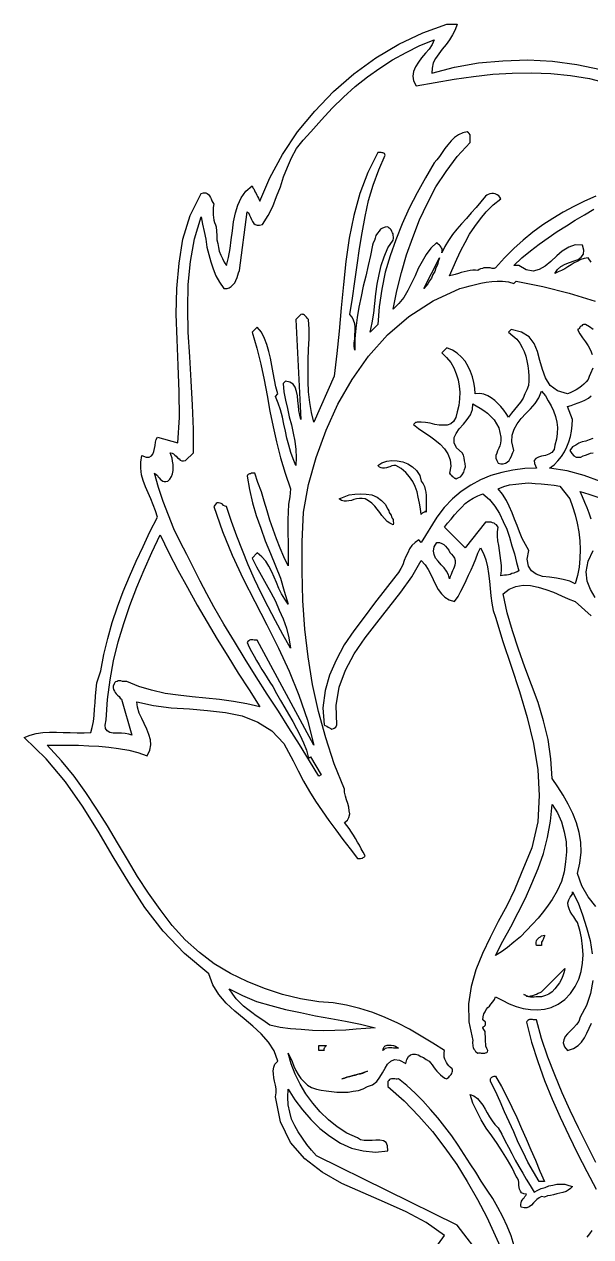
# Model space of a CAD drawing. Extents: x 0.04 to 7.38, y 0.04 to 9.36.
# Drawn here: x 0.768 to 2.232, y 6.235 to 9.364 of the extents above; entities that cross this region are included whole.
import ezdxf

# ---------------------------------------------------------------- set-up
doc = ezdxf.new("R2010")
doc.units = 0
doc.layers.add('1', color=7, linetype='Continuous')

msp = doc.modelspace()

# ---------------------------------------------------------------- linework, layer by layer
for points in [[(1.823, 6.195), (1.854, 6.238), (1.807, 6.271), (1.755, 6.299), (1.699, 6.324), (1.644, 6.348), (1.589, 6.372), (1.538, 6.401), (1.493, 6.436), (1.456, 6.478), (1.43, 6.531), (1.417, 6.596), (1.419, 6.606), (1.419, 6.616), (1.417, 6.626), (1.415, 6.636), (1.413, 6.645), (1.412, 6.655), (1.411, 6.663), (1.413, 6.672), (1.416, 6.68), (1.423, 6.688), (1.414, 6.714), (1.399, 6.737), (1.38, 6.758), (1.359, 6.778), (1.336, 6.797), (1.312, 6.817), (1.29, 6.837), (1.271, 6.86), (1.255, 6.885), (1.245, 6.913), (1.182, 6.966), (1.127, 7.023), (1.08, 7.084), (1.038, 7.149), (0.998, 7.215), (0.959, 7.281), (0.919, 7.346), (0.875, 7.409), (0.825, 7.468), (0.768, 7.523), (0.783, 7.529), (0.799, 7.533), (0.816, 7.536), (0.833, 7.537), (0.851, 7.537), (0.869, 7.536), (0.887, 7.536), (0.905, 7.535), (0.923, 7.535), (0.94, 7.536), (0.944, 7.549), (0.947, 7.564), (0.949, 7.58), (0.95, 7.596), (0.951, 7.613), (0.952, 7.63), (0.954, 7.648), (0.956, 7.664), (0.961, 7.68), (0.966, 7.695), (0.974, 7.737), (0.984, 7.779), (0.995, 7.82), (1.009, 7.86), (1.024, 7.9), (1.04, 7.939), (1.057, 7.978), (1.075, 8.016), (1.093, 8.054), (1.112, 8.092), (1.107, 8.108), (1.101, 8.124), (1.095, 8.139), (1.088, 8.155), (1.081, 8.17), (1.075, 8.186), (1.071, 8.201), (1.069, 8.218), (1.069, 8.234), (1.072, 8.251), (1.083, 8.247), (1.091, 8.247), (1.097, 8.25), (1.1, 8.254), (1.103, 8.261), (1.105, 8.269), (1.106, 8.277), (1.107, 8.285), (1.109, 8.292), (1.112, 8.298), (1.165, 8.284), (1.169, 8.349), (1.168, 8.415), (1.166, 8.483), (1.163, 8.55), (1.161, 8.616), (1.162, 8.682), (1.168, 8.747), (1.178, 8.809), (1.197, 8.87), (1.225, 8.927), (1.231, 8.929), (1.237, 8.929), (1.241, 8.927), (1.244, 8.925), (1.247, 8.921), (1.249, 8.917), (1.251, 8.913), (1.253, 8.908), (1.255, 8.904), (1.258, 8.9), (1.257, 8.896), (1.256, 8.89), (1.256, 8.884), (1.256, 8.878), (1.256, 8.872), (1.257, 8.865), (1.258, 8.858), (1.26, 8.852), (1.262, 8.846), (1.264, 8.841), (1.265, 8.83), (1.266, 8.819), (1.266, 8.808), (1.268, 8.798), (1.27, 8.788), (1.272, 8.778), (1.276, 8.768), (1.28, 8.759), (1.285, 8.75), (1.291, 8.741), (1.296, 8.762), (1.3, 8.785), (1.303, 8.808), (1.306, 8.831), (1.309, 8.854), (1.314, 8.877), (1.32, 8.897), (1.329, 8.916), (1.341, 8.933), (1.357, 8.947), (1.359, 8.942), (1.361, 8.939), (1.363, 8.935), (1.365, 8.931), (1.367, 8.927), (1.369, 8.923), (1.371, 8.919), (1.373, 8.915), (1.375, 8.911), (1.377, 8.907), (1.403, 8.968), (1.435, 9.028), (1.474, 9.086), (1.519, 9.14), (1.567, 9.19), (1.62, 9.236), (1.677, 9.277), (1.736, 9.313), (1.798, 9.342), (1.86, 9.364), (1.887, 9.364)], [(1.887, 9.364), (1.882, 9.35), (1.875, 9.337), (1.867, 9.324), (1.858, 9.312), (1.848, 9.3), (1.839, 9.288), (1.831, 9.276), (1.825, 9.264), (1.822, 9.251), (1.821, 9.238), (1.88, 9.253), (1.942, 9.264), (2.005, 9.27), (2.069, 9.272), (2.133, 9.269), (2.196, 9.26), (2.258, 9.247)], [(1.794, 8.185), (1.799, 8.178), (1.802, 8.171), (1.804, 8.163), (1.806, 8.156), (1.807, 8.148), (1.807, 8.139), (1.807, 8.131), (1.807, 8.122), (1.807, 8.114), (1.807, 8.105), (1.805, 8.106), (1.803, 8.106), (1.802, 8.105), (1.8, 8.104), (1.798, 8.103), (1.797, 8.102), (1.795, 8.1), (1.794, 8.099), (1.792, 8.113), (1.789, 8.128), (1.786, 8.143), (1.783, 8.157), (1.778, 8.171), (1.772, 8.184), (1.764, 8.196), (1.754, 8.207), (1.742, 8.217), (1.728, 8.225), (1.723, 8.225), (1.718, 8.224), (1.713, 8.222), (1.709, 8.221), (1.704, 8.219), (1.699, 8.218), (1.694, 8.218), (1.69, 8.219), (1.686, 8.221), (1.682, 8.225), (1.692, 8.232), (1.705, 8.236), (1.718, 8.238), (1.732, 8.237), (1.746, 8.235), (1.759, 8.229), (1.771, 8.222), (1.782, 8.212), (1.79, 8.199), (1.794, 8.185)], [(1.708, 8.112), (1.71, 8.108), (1.711, 8.104), (1.713, 8.101), (1.716, 8.097), (1.717, 8.093), (1.719, 8.089), (1.721, 8.086), (1.721, 8.081), (1.722, 8.077), (1.721, 8.072), (1.713, 8.076), (1.706, 8.081), (1.699, 8.088), (1.692, 8.096), (1.687, 8.104), (1.68, 8.112), (1.674, 8.12), (1.666, 8.128), (1.658, 8.134), (1.649, 8.139), (1.641, 8.14), (1.634, 8.14), (1.627, 8.139), (1.62, 8.137), (1.614, 8.135), (1.607, 8.134), (1.601, 8.133), (1.595, 8.133), (1.588, 8.135), (1.582, 8.139), (1.595, 8.144), (1.608, 8.149), (1.622, 8.151), (1.637, 8.152), (1.652, 8.151), (1.666, 8.149), (1.68, 8.143), (1.691, 8.135), (1.701, 8.125), (1.708, 8.112)], [(1.986, 6.649), (2.001, 6.622), (2.015, 6.596), (2.028, 6.569), (2.041, 6.542), (2.053, 6.514), (2.065, 6.487), (2.077, 6.459), (2.089, 6.432), (2.1, 6.404), (2.112, 6.377), (2.099, 6.377), (2.084, 6.402), (2.069, 6.427), (2.057, 6.453), (2.044, 6.478), (2.033, 6.505), (2.021, 6.531), (2.009, 6.557), (1.998, 6.584), (1.986, 6.61), (1.973, 6.635), (1.973, 6.637), (1.973, 6.64), (1.973, 6.642), (1.974, 6.644), (1.976, 6.646), (1.978, 6.647), (1.98, 6.648), (1.982, 6.649), (1.984, 6.649), (1.986, 6.649)], [(1.993, 6.516), (2.002, 6.499), (2.01, 6.483), (2.019, 6.466), (2.028, 6.449), (2.037, 6.432), (2.046, 6.416), (2.056, 6.399), (2.065, 6.383), (2.075, 6.367), (2.086, 6.35), (2.095, 6.355), (2.104, 6.359), (2.114, 6.362), (2.124, 6.366), (2.134, 6.368), (2.144, 6.37), (2.154, 6.37), (2.165, 6.37), (2.175, 6.367), (2.185, 6.364), (2.18, 6.359), (2.174, 6.355), (2.168, 6.351), (2.16, 6.349), (2.152, 6.347), (2.144, 6.345), (2.136, 6.343), (2.128, 6.341), (2.12, 6.34), (2.112, 6.337), (2.105, 6.338), (2.099, 6.335), (2.093, 6.331), (2.088, 6.326), (2.084, 6.322), (2.079, 6.316), (2.073, 6.312), (2.067, 6.309), (2.06, 6.309), (2.052, 6.311), (2.051, 6.315), (2.051, 6.319), (2.052, 6.322), (2.053, 6.326), (2.055, 6.329), (2.057, 6.332), (2.06, 6.335), (2.062, 6.338), (2.064, 6.341), (2.066, 6.344), (2.059, 6.345), (2.053, 6.348), (2.05, 6.352), (2.048, 6.357), (2.047, 6.362), (2.046, 6.368), (2.046, 6.375), (2.045, 6.38), (2.043, 6.386), (2.039, 6.39), (2.029, 6.412), (2.017, 6.433), (2.004, 6.454), (1.99, 6.475), (1.976, 6.495), (1.962, 6.515), (1.949, 6.536), (1.938, 6.557), (1.927, 6.579), (1.92, 6.602), (1.93, 6.598), (1.939, 6.591), (1.946, 6.583), (1.953, 6.574), (1.959, 6.564), (1.964, 6.554), (1.97, 6.544), (1.977, 6.534), (1.984, 6.524), (1.993, 6.516)]]:
    msp.add_lwpolyline(points)
at = {"layer": '1'}
for points in [[(2.245, 8.92), (2.216, 8.907), (2.188, 8.894), (2.161, 8.879), (2.134, 8.863), (2.108, 8.846), (2.082, 8.827), (2.057, 8.807), (2.033, 8.785), (2.009, 8.761), (1.986, 8.735), (1.982, 8.734), (1.977, 8.734), (1.972, 8.735), (1.966, 8.735), (1.961, 8.735), (1.956, 8.735), (1.952, 8.734), (1.947, 8.733), (1.944, 8.731), (1.94, 8.728), (1.934, 8.729), (1.927, 8.729), (1.92, 8.728), (1.913, 8.727), (1.905, 8.725), (1.897, 8.723), (1.89, 8.721), (1.882, 8.718), (1.875, 8.716), (1.867, 8.715), (1.876, 8.736), (1.886, 8.758), (1.896, 8.78), (1.907, 8.801), (1.919, 8.822), (1.932, 8.842), (1.947, 8.862), (1.962, 8.88), (1.98, 8.898), (2, 8.913), (1.997, 8.918), (1.994, 8.921), (1.99, 8.924), (1.985, 8.926), (1.981, 8.927), (1.976, 8.927), (1.971, 8.926), (1.967, 8.925), (1.963, 8.923), (1.96, 8.92), (1.948, 8.906), (1.936, 8.891), (1.923, 8.877), (1.911, 8.863), (1.898, 8.849), (1.886, 8.835), (1.875, 8.821), (1.864, 8.806), (1.855, 8.79), (1.847, 8.774), (1.848, 8.778), (1.848, 8.781), (1.848, 8.784), (1.846, 8.787), (1.845, 8.789), (1.843, 8.792), (1.841, 8.794), (1.838, 8.796), (1.836, 8.798), (1.834, 8.801), (1.819, 8.786), (1.807, 8.77), (1.796, 8.752), (1.786, 8.734), (1.778, 8.715), (1.769, 8.696), (1.759, 8.677), (1.749, 8.659), (1.736, 8.643), (1.721, 8.629), (1.731, 8.676), (1.743, 8.723), (1.756, 8.769), (1.772, 8.814), (1.789, 8.859), (1.81, 8.902), (1.832, 8.944), (1.858, 8.984), (1.887, 9.023), (1.92, 9.059), (1.92, 9.062), (1.92, 9.065), (1.92, 9.068), (1.92, 9.071), (1.92, 9.074), (1.92, 9.077), (1.92, 9.079), (1.918, 9.082), (1.916, 9.084), (1.913, 9.086), (1.901, 9.084), (1.89, 9.079), (1.88, 9.072), (1.871, 9.063), (1.863, 9.053), (1.855, 9.043), (1.848, 9.033), (1.841, 9.023), (1.834, 9.014), (1.827, 9.006), (1.805, 8.968), (1.783, 8.929), (1.763, 8.889), (1.745, 8.849), (1.728, 8.808), (1.714, 8.766), (1.701, 8.724), (1.692, 8.68), (1.685, 8.635), (1.682, 8.589), (1.662, 8.569), (1.667, 8.593), (1.671, 8.618), (1.674, 8.643), (1.677, 8.668), (1.68, 8.693), (1.685, 8.718), (1.69, 8.741), (1.698, 8.764), (1.708, 8.787), (1.721, 8.807), (1.722, 8.812), (1.722, 8.815), (1.721, 8.819), (1.721, 8.823), (1.72, 8.826), (1.718, 8.829), (1.716, 8.833), (1.714, 8.836), (1.711, 8.838), (1.708, 8.841), (1.701, 8.84), (1.694, 8.838), (1.689, 8.835), (1.685, 8.83), (1.681, 8.825), (1.677, 8.819), (1.675, 8.812), (1.673, 8.806), (1.67, 8.8), (1.668, 8.794), (1.663, 8.767), (1.657, 8.741), (1.651, 8.714), (1.644, 8.688), (1.639, 8.661), (1.633, 8.634), (1.628, 8.607), (1.625, 8.58), (1.622, 8.552), (1.622, 8.523), (1.621, 8.532), (1.621, 8.542), (1.622, 8.552), (1.622, 8.562), (1.623, 8.572), (1.623, 8.582), (1.622, 8.591), (1.619, 8.6), (1.615, 8.608), (1.609, 8.615), (1.616, 8.657), (1.622, 8.7), (1.628, 8.742), (1.634, 8.785), (1.641, 8.826), (1.649, 8.868), (1.658, 8.909), (1.67, 8.949), (1.684, 8.988), (1.701, 9.026), (1.7, 9.028), (1.699, 9.03), (1.697, 9.031), (1.695, 9.032), (1.693, 9.032), (1.69, 9.033), (1.687, 9.033), (1.685, 9.033), (1.682, 9.033), (1.656, 8.981), (1.635, 8.927), (1.62, 8.87), (1.608, 8.812), (1.599, 8.752), (1.593, 8.692), (1.587, 8.632), (1.582, 8.572), (1.576, 8.514), (1.569, 8.456), (1.516, 8.337), (1.51, 8.362), (1.506, 8.388), (1.503, 8.415), (1.502, 8.442), (1.502, 8.47), (1.502, 8.497), (1.503, 8.525), (1.504, 8.552), (1.504, 8.577), (1.503, 8.602), (1.501, 8.604), (1.499, 8.605), (1.497, 8.608), (1.496, 8.61), (1.494, 8.611), (1.492, 8.613), (1.49, 8.615), (1.488, 8.615), (1.486, 8.616), (1.483, 8.615), (1.47, 8.602), (1.483, 8.344), (1.48, 8.355), (1.478, 8.367), (1.477, 8.379), (1.475, 8.392), (1.474, 8.405), (1.472, 8.416), (1.468, 8.427), (1.463, 8.435), (1.454, 8.44), (1.443, 8.443), (1.437, 8.437), (1.439, 8.415), (1.443, 8.394), (1.448, 8.372), (1.453, 8.351), (1.459, 8.33), (1.463, 8.309), (1.467, 8.288), (1.47, 8.266), (1.471, 8.246), (1.47, 8.225), (1.463, 8.242), (1.457, 8.259), (1.452, 8.278), (1.447, 8.296), (1.443, 8.314), (1.439, 8.332), (1.435, 8.35), (1.43, 8.369), (1.424, 8.386), (1.417, 8.403), (1.423, 8.41), (1.418, 8.428), (1.415, 8.446), (1.411, 8.464), (1.408, 8.483), (1.404, 8.502), (1.4, 8.519), (1.395, 8.537), (1.389, 8.553), (1.381, 8.569), (1.37, 8.582), (1.357, 8.569), (1.369, 8.528), (1.379, 8.487), (1.388, 8.446), (1.396, 8.406), (1.403, 8.365), (1.411, 8.325), (1.42, 8.286), (1.43, 8.245), (1.442, 8.205), (1.456, 8.165), (1.454, 8.144), (1.451, 8.125), (1.45, 8.105), (1.449, 8.086), (1.449, 8.067), (1.449, 8.048), (1.45, 8.029), (1.45, 8.009), (1.45, 7.988), (1.45, 7.966), (1.439, 7.989), (1.429, 8.012), (1.42, 8.036), (1.411, 8.06), (1.403, 8.084), (1.396, 8.108), (1.388, 8.133), (1.381, 8.157), (1.372, 8.181), (1.364, 8.205), (1.361, 8.205), (1.358, 8.205), (1.355, 8.205), (1.353, 8.204), (1.35, 8.204), (1.348, 8.203), (1.347, 8.202), (1.345, 8.2), (1.344, 8.198), (1.35, 8.163), (1.358, 8.129), (1.367, 8.096), (1.379, 8.063), (1.391, 8.031), (1.404, 7.998), (1.417, 7.966), (1.43, 7.934), (1.44, 7.901), (1.45, 7.867), (1.441, 7.88), (1.433, 7.894), (1.426, 7.908), (1.42, 7.923), (1.414, 7.937), (1.408, 7.951), (1.4, 7.965), (1.392, 7.978), (1.382, 7.989), (1.37, 8), (1.357, 7.986), (1.368, 7.964), (1.38, 7.942), (1.393, 7.919), (1.405, 7.897), (1.417, 7.875), (1.427, 7.852), (1.437, 7.829), (1.446, 7.805), (1.452, 7.78), (1.456, 7.754), (1.436, 7.789), (1.417, 7.824), (1.398, 7.86), (1.38, 7.896), (1.363, 7.932), (1.347, 7.969), (1.332, 8.006), (1.317, 8.043), (1.304, 8.081), (1.291, 8.119), (1.287, 8.12), (1.283, 8.122), (1.28, 8.125), (1.277, 8.127), (1.274, 8.128), (1.27, 8.129), (1.267, 8.129), (1.264, 8.127), (1.261, 8.124), (1.258, 8.119), (1.28, 8.055), (1.305, 7.994), (1.334, 7.933), (1.364, 7.874), (1.395, 7.814), (1.425, 7.754), (1.453, 7.694), (1.478, 7.632), (1.5, 7.568), (1.516, 7.503), (1.37, 7.774), (1.367, 7.774), (1.365, 7.774), (1.362, 7.774), (1.359, 7.775), (1.355, 7.775), (1.353, 7.775), (1.35, 7.774), (1.348, 7.773), (1.346, 7.771), (1.344, 7.768), (1.349, 7.756), (1.355, 7.745), (1.362, 7.733), (1.368, 7.722), (1.375, 7.711), (1.382, 7.699), (1.389, 7.688), (1.396, 7.677), (1.403, 7.666), (1.41, 7.655), (1.42, 7.637), (1.43, 7.619), (1.441, 7.6), (1.451, 7.583), (1.462, 7.564), (1.472, 7.546), (1.481, 7.528), (1.49, 7.509), (1.497, 7.49), (1.503, 7.47), (1.508, 7.473), (1.535, 7.427), (1.529, 7.423), (1.505, 7.463), (1.479, 7.505), (1.452, 7.548), (1.425, 7.591), (1.396, 7.635), (1.367, 7.68), (1.339, 7.725), (1.311, 7.771), (1.284, 7.816), (1.258, 7.86), (1.24, 7.894), (1.223, 7.927), (1.205, 7.961), (1.188, 7.995), (1.171, 8.028), (1.155, 8.062), (1.141, 8.097), (1.127, 8.132), (1.115, 8.168), (1.105, 8.205), (1.109, 8.202), (1.112, 8.199), (1.114, 8.196), (1.117, 8.193), (1.12, 8.189), (1.123, 8.187), (1.126, 8.185), (1.13, 8.184), (1.134, 8.184), (1.139, 8.185), (1.144, 8.19), (1.149, 8.197), (1.151, 8.204), (1.153, 8.212), (1.153, 8.22), (1.153, 8.228), (1.151, 8.236), (1.15, 8.244), (1.148, 8.251), (1.145, 8.258), (1.15, 8.257), (1.154, 8.255), (1.157, 8.252), (1.161, 8.249), (1.164, 8.245), (1.168, 8.242), (1.171, 8.239), (1.175, 8.237), (1.18, 8.237), (1.185, 8.238), (1.205, 8.258), (1.205, 8.319), (1.203, 8.381), (1.199, 8.444), (1.196, 8.506), (1.192, 8.569), (1.191, 8.63), (1.192, 8.692), (1.198, 8.752), (1.208, 8.81), (1.225, 8.867), (1.229, 8.848), (1.233, 8.829), (1.237, 8.809), (1.24, 8.789), (1.245, 8.77), (1.25, 8.751), (1.256, 8.733), (1.263, 8.715), (1.273, 8.698), (1.284, 8.682), (1.292, 8.682), (1.298, 8.684), (1.303, 8.687), (1.308, 8.692), (1.312, 8.697), (1.315, 8.703), (1.318, 8.71), (1.32, 8.716), (1.322, 8.722), (1.324, 8.728), (1.344, 8.88), (1.348, 8.876), (1.35, 8.871), (1.353, 8.866), (1.355, 8.86), (1.358, 8.855), (1.361, 8.85), (1.365, 8.847), (1.37, 8.845), (1.376, 8.845), (1.384, 8.847), (1.398, 8.87), (1.41, 8.894), (1.42, 8.919), (1.43, 8.944), (1.438, 8.97), (1.448, 8.995), (1.459, 9.019), (1.472, 9.043), (1.489, 9.065), (1.509, 9.086), (1.536, 9.117), (1.564, 9.147), (1.593, 9.176), (1.623, 9.203), (1.655, 9.228), (1.687, 9.251), (1.72, 9.272), (1.755, 9.291), (1.79, 9.309), (1.827, 9.324), (1.822, 9.312), (1.814, 9.3), (1.805, 9.289), (1.795, 9.277), (1.787, 9.266), (1.779, 9.254), (1.774, 9.242), (1.772, 9.23), (1.774, 9.218), (1.781, 9.205)], [(1.781, 9.205), (1.83, 9.214), (1.879, 9.222), (1.929, 9.229), (1.979, 9.235), (2.029, 9.238), (2.079, 9.239), (2.129, 9.237), (2.18, 9.232), (2.229, 9.224), (2.278, 9.211)], [(2.233, 8.75), (2.225, 8.761), (2.215, 8.759), (2.206, 8.757), (2.197, 8.752), (2.189, 8.748), (2.181, 8.743), (2.173, 8.738), (2.165, 8.733), (2.156, 8.728), (2.148, 8.725), (2.139, 8.721), (2.146, 8.731), (2.155, 8.739), (2.166, 8.745), (2.177, 8.749), (2.189, 8.753), (2.199, 8.757), (2.207, 8.763), (2.213, 8.771), (2.214, 8.781), (2.211, 8.794), (2.192, 8.795), (2.175, 8.789), (2.158, 8.778), (2.144, 8.766), (2.129, 8.752), (2.114, 8.74), (2.099, 8.731), (2.083, 8.727), (2.065, 8.73), (2.046, 8.741), (2.033, 8.741), (2.054, 8.761), (2.076, 8.779), (2.099, 8.796), (2.122, 8.813), (2.145, 8.829), (2.169, 8.844), (2.192, 8.858), (2.216, 8.872), (2.24, 8.887)], [(1.801, 8.682), (1.841, 8.761), (1.838, 8.752), (1.836, 8.743), (1.832, 8.735), (1.829, 8.726), (1.824, 8.718), (1.82, 8.709), (1.815, 8.702), (1.811, 8.694), (1.806, 8.688), (1.801, 8.682)], [(1.953, 6.178), (1.887, 6.264), (1.523, 6.443), (1.51, 6.458), (1.498, 6.473), (1.487, 6.489), (1.476, 6.505), (1.467, 6.521), (1.459, 6.538), (1.454, 6.556), (1.45, 6.575), (1.449, 6.595), (1.45, 6.615), (1.467, 6.588), (1.487, 6.562), (1.509, 6.537), (1.532, 6.514), (1.558, 6.494), (1.585, 6.476), (1.614, 6.463), (1.644, 6.456), (1.676, 6.453), (1.708, 6.456), (1.707, 6.469), (1.703, 6.478), (1.696, 6.482), (1.687, 6.484), (1.677, 6.484), (1.667, 6.483), (1.656, 6.483), (1.646, 6.483), (1.637, 6.485), (1.629, 6.49), (1.602, 6.502), (1.577, 6.518), (1.554, 6.536), (1.533, 6.557), (1.514, 6.579), (1.496, 6.603), (1.481, 6.628), (1.468, 6.654), (1.458, 6.681), (1.45, 6.708), (1.455, 6.698), (1.46, 6.687), (1.465, 6.675), (1.47, 6.664), (1.476, 6.653), (1.483, 6.643), (1.491, 6.634), (1.5, 6.626), (1.51, 6.62), (1.523, 6.615), (1.535, 6.613), (1.548, 6.611), (1.562, 6.609), (1.576, 6.608), (1.591, 6.608), (1.605, 6.608), (1.618, 6.61), (1.632, 6.612), (1.644, 6.616), (1.655, 6.622), (1.668, 6.627), (1.679, 6.635), (1.687, 6.646), (1.694, 6.658), (1.701, 6.67), (1.707, 6.68), (1.715, 6.688), (1.725, 6.692), (1.738, 6.69), (1.754, 6.682), (1.757, 6.692), (1.761, 6.7), (1.766, 6.704), (1.772, 6.706), (1.779, 6.706), (1.786, 6.704), (1.793, 6.7), (1.8, 6.697), (1.807, 6.692), (1.814, 6.688), (1.818, 6.683), (1.822, 6.678), (1.826, 6.673), (1.83, 6.667), (1.834, 6.662), (1.839, 6.657), (1.844, 6.652), (1.849, 6.648), (1.855, 6.644), (1.86, 6.642), (1.862, 6.644), (1.865, 6.646), (1.867, 6.649), (1.869, 6.651), (1.871, 6.653), (1.873, 6.656), (1.874, 6.659), (1.875, 6.662), (1.875, 6.665), (1.874, 6.668), (1.869, 6.672), (1.865, 6.676), (1.862, 6.68), (1.859, 6.684), (1.857, 6.689), (1.855, 6.693), (1.853, 6.698), (1.853, 6.704), (1.853, 6.709), (1.854, 6.715), (1.824, 6.734), (1.794, 6.752), (1.764, 6.77), (1.733, 6.786), (1.701, 6.8), (1.669, 6.813), (1.635, 6.824), (1.601, 6.832), (1.566, 6.838), (1.529, 6.841), (1.482, 6.849), (1.435, 6.86), (1.389, 6.875), (1.344, 6.893), (1.301, 6.914), (1.259, 6.939), (1.221, 6.968), (1.184, 7.001), (1.15, 7.038), (1.119, 7.079), (1.089, 7.121), (1.061, 7.164), (1.035, 7.208), (1.009, 7.251), (0.983, 7.295), (0.956, 7.338), (0.927, 7.381), (0.897, 7.423), (0.864, 7.463), (0.827, 7.503), (0.854, 7.503), (0.882, 7.503), (0.908, 7.503), (0.935, 7.502), (0.961, 7.501), (0.987, 7.498), (1.012, 7.495), (1.038, 7.49), (1.062, 7.484), (1.086, 7.476), (1.093, 7.49), (1.095, 7.504), (1.094, 7.517), (1.09, 7.531), (1.085, 7.545), (1.078, 7.559), (1.072, 7.572), (1.065, 7.586), (1.061, 7.601), (1.059, 7.615), (1.102, 7.606), (1.148, 7.6), (1.195, 7.597), (1.242, 7.593), (1.288, 7.588), (1.331, 7.579), (1.372, 7.563), (1.408, 7.54), (1.439, 7.508), (1.463, 7.463), (1.476, 7.437), (1.49, 7.41), (1.505, 7.384), (1.521, 7.359), (1.538, 7.334), (1.555, 7.309), (1.573, 7.285), (1.591, 7.26), (1.61, 7.236), (1.629, 7.211), (1.632, 7.211), (1.634, 7.211), (1.637, 7.211), (1.64, 7.212), (1.642, 7.212), (1.644, 7.213), (1.646, 7.214), (1.647, 7.216), (1.649, 7.218), (1.644, 7.227), (1.639, 7.236), (1.634, 7.245), (1.629, 7.253), (1.624, 7.262), (1.619, 7.271), (1.614, 7.279), (1.608, 7.288), (1.602, 7.296), (1.596, 7.304), (1.603, 7.31), (1.607, 7.317), (1.609, 7.326), (1.608, 7.334), (1.607, 7.343), (1.604, 7.353), (1.601, 7.362), (1.598, 7.372), (1.596, 7.382), (1.596, 7.39), (1.569, 7.455), (1.547, 7.522), (1.528, 7.59), (1.513, 7.66), (1.502, 7.731), (1.493, 7.803), (1.488, 7.877), (1.486, 7.952), (1.486, 8.028), (1.49, 8.105), (1.503, 8.176), (1.522, 8.246), (1.548, 8.316), (1.578, 8.383), (1.615, 8.447), (1.658, 8.507), (1.707, 8.562), (1.762, 8.61), (1.825, 8.65), (1.894, 8.682), (1.907, 8.685), (1.92, 8.689), (1.934, 8.692), (1.948, 8.696), (1.962, 8.698), (1.976, 8.7), (1.99, 8.701), (2.004, 8.701), (2.019, 8.699), (2.033, 8.695)], [(2.033, 8.695), (2.039, 8.701), (2.108, 8.687), (2.176, 8.67), (2.243, 8.649)], [(2.237, 8.476), (2.231, 8.463), (2.228, 8.455), (2.225, 8.447), (2.22, 8.441), (2.214, 8.435), (2.208, 8.43), (2.201, 8.425), (2.194, 8.42), (2.187, 8.417), (2.179, 8.413), (2.172, 8.41), (2.146, 8.418), (2.127, 8.432), (2.115, 8.451), (2.107, 8.473), (2.1, 8.496), (2.094, 8.519), (2.086, 8.54), (2.073, 8.557), (2.053, 8.569), (2.026, 8.576), (2.019, 8.569), (2.031, 8.56), (2.041, 8.551), (2.049, 8.541), (2.055, 8.53), (2.06, 8.519), (2.064, 8.507), (2.067, 8.495), (2.069, 8.482), (2.071, 8.469), (2.072, 8.456), (2.072, 8.444), (2.071, 8.432), (2.067, 8.42), (2.062, 8.41), (2.057, 8.399), (2.05, 8.389), (2.043, 8.379), (2.035, 8.37), (2.027, 8.36), (2.019, 8.35), (2.013, 8.359), (2.007, 8.368), (2, 8.377), (1.992, 8.385), (1.984, 8.393), (1.975, 8.4), (1.966, 8.405), (1.956, 8.409), (1.945, 8.411), (1.933, 8.41), (1.932, 8.425), (1.93, 8.439), (1.926, 8.454), (1.921, 8.468), (1.915, 8.481), (1.907, 8.494), (1.898, 8.505), (1.887, 8.515), (1.875, 8.523), (1.86, 8.529), (1.847, 8.516), (1.859, 8.504), (1.87, 8.491), (1.878, 8.477), (1.884, 8.462), (1.889, 8.446), (1.892, 8.43), (1.894, 8.414), (1.893, 8.397), (1.891, 8.38), (1.887, 8.364), (1.883, 8.349), (1.877, 8.339), (1.87, 8.333), (1.861, 8.329), (1.851, 8.329), (1.84, 8.329), (1.829, 8.331), (1.817, 8.334), (1.805, 8.336), (1.794, 8.337), (1.791, 8.337), (1.788, 8.337), (1.786, 8.337), (1.783, 8.337), (1.781, 8.336), (1.779, 8.336), (1.777, 8.334), (1.776, 8.333), (1.774, 8.331), (1.787, 8.321), (1.801, 8.311), (1.815, 8.302), (1.829, 8.291), (1.843, 8.28), (1.854, 8.268), (1.863, 8.255), (1.869, 8.24), (1.87, 8.223), (1.867, 8.205), (1.869, 8.203), (1.871, 8.201), (1.872, 8.199), (1.874, 8.197), (1.876, 8.196), (1.878, 8.194), (1.88, 8.192), (1.882, 8.192), (1.884, 8.191), (1.887, 8.192), (1.895, 8.196), (1.9, 8.201), (1.904, 8.208), (1.906, 8.215), (1.908, 8.222), (1.907, 8.23), (1.906, 8.237), (1.905, 8.245), (1.903, 8.252), (1.9, 8.258), (1.885, 8.271), (1.879, 8.284), (1.879, 8.297), (1.884, 8.308), (1.892, 8.32), (1.903, 8.332), (1.913, 8.344), (1.921, 8.356), (1.926, 8.37), (1.927, 8.384), (1.936, 8.379), (1.946, 8.373), (1.956, 8.367), (1.965, 8.36), (1.974, 8.352), (1.982, 8.343), (1.988, 8.333), (1.994, 8.322), (1.997, 8.31), (2, 8.298), (2, 8.29), (1.999, 8.283), (1.997, 8.276), (1.994, 8.27), (1.991, 8.263), (1.989, 8.257), (1.987, 8.251), (1.987, 8.244), (1.989, 8.238), (1.993, 8.231), (2, 8.229), (2.006, 8.229), (2.012, 8.231), (2.016, 8.234), (2.021, 8.238), (2.024, 8.243), (2.027, 8.249), (2.029, 8.254), (2.031, 8.259), (2.033, 8.264), (2.028, 8.286), (2.029, 8.303), (2.034, 8.319), (2.042, 8.333), (2.052, 8.346), (2.064, 8.359), (2.076, 8.371), (2.088, 8.385), (2.098, 8.4), (2.105, 8.417), (2.115, 8.405), (2.122, 8.392), (2.13, 8.379), (2.136, 8.366), (2.141, 8.352), (2.144, 8.337), (2.146, 8.323), (2.145, 8.308), (2.143, 8.293), (2.139, 8.278), (2.137, 8.266), (2.131, 8.259), (2.124, 8.254), (2.115, 8.251), (2.105, 8.249), (2.097, 8.247), (2.09, 8.243), (2.086, 8.238), (2.087, 8.23), (2.092, 8.218), (2.062, 8.217), (2.031, 8.213), (2.002, 8.207), (1.974, 8.199), (1.947, 8.188), (1.922, 8.174), (1.897, 8.158), (1.875, 8.139), (1.853, 8.117), (1.834, 8.092), (1.794, 8.026), (1.788, 8.033), (1.778, 8.026), (1.77, 8.019), (1.764, 8.01), (1.759, 8), (1.754, 7.99), (1.75, 7.98), (1.746, 7.969), (1.741, 7.959), (1.735, 7.949), (1.728, 7.94), (1.701, 7.905), (1.673, 7.87), (1.646, 7.834), (1.62, 7.798), (1.595, 7.762), (1.574, 7.723), (1.557, 7.684), (1.546, 7.644), (1.54, 7.6), (1.543, 7.556), (1.546, 7.554), (1.55, 7.552), (1.553, 7.55), (1.557, 7.548), (1.56, 7.546), (1.563, 7.545), (1.567, 7.546), (1.569, 7.547), (1.573, 7.55), (1.576, 7.556), (1.574, 7.606), (1.582, 7.653), (1.598, 7.697), (1.621, 7.739), (1.649, 7.78), (1.679, 7.819), (1.71, 7.859), (1.741, 7.898), (1.77, 7.938), (1.794, 7.98), (1.804, 7.969), (1.812, 7.957), (1.819, 7.944), (1.825, 7.931), (1.831, 7.918), (1.838, 7.905), (1.846, 7.894), (1.855, 7.885), (1.866, 7.878), (1.88, 7.874), (1.889, 7.887), (1.896, 7.901), (1.903, 7.914), (1.91, 7.928), (1.916, 7.942), (1.923, 7.956), (1.929, 7.97), (1.935, 7.984), (1.94, 7.999), (1.947, 8.013), (1.955, 7.998), (1.961, 7.982), (1.965, 7.964), (1.968, 7.946), (1.97, 7.927), (1.972, 7.908), (1.974, 7.889), (1.976, 7.87), (1.98, 7.851), (1.986, 7.834), (2.005, 7.771), (2.026, 7.707), (2.048, 7.642), (2.068, 7.575), (2.084, 7.508), (2.095, 7.44), (2.099, 7.373), (2.095, 7.305), (2.08, 7.238), (2.052, 7.172), (2.035, 7.13), (2.015, 7.089), (1.993, 7.048), (1.972, 7.007), (1.952, 6.966), (1.935, 6.923), (1.923, 6.88), (1.916, 6.836), (1.917, 6.789), (1.927, 6.741), (1.926, 6.737), (1.926, 6.733), (1.927, 6.73), (1.927, 6.726), (1.928, 6.723), (1.93, 6.719), (1.932, 6.716), (1.934, 6.713), (1.937, 6.711), (1.94, 6.708), (1.943, 6.709), (1.946, 6.709), (1.949, 6.708), (1.951, 6.708), (1.955, 6.708), (1.958, 6.708), (1.96, 6.709), (1.963, 6.71), (1.965, 6.712), (1.966, 6.715), (1.963, 6.72), (1.961, 6.726), (1.961, 6.732), (1.96, 6.738), (1.96, 6.745), (1.96, 6.751), (1.959, 6.757), (1.959, 6.764), (1.956, 6.769), (1.953, 6.774), (1.954, 6.776), (1.956, 6.777), (1.957, 6.778), (1.959, 6.78), (1.96, 6.782), (1.96, 6.783), (1.96, 6.786), (1.96, 6.788), (1.953, 6.794), (1.954, 6.802), (1.956, 6.81), (1.959, 6.815), (1.962, 6.821), (1.966, 6.826), (1.97, 6.83), (1.974, 6.835), (1.979, 6.841), (1.983, 6.847), (1.986, 6.854), (2.003, 6.845), (2.021, 6.836), (2.039, 6.829), (2.057, 6.824), (2.076, 6.821), (2.094, 6.82), (2.112, 6.822), (2.13, 6.826), (2.148, 6.835), (2.165, 6.847), (2.18, 6.862), (2.192, 6.88), (2.201, 6.899), (2.207, 6.919), (2.211, 6.941), (2.212, 6.962), (2.211, 6.984), (2.208, 7.006), (2.204, 7.026), (2.198, 7.046), (2.193, 7.052), (2.188, 7.06), (2.183, 7.067), (2.179, 7.074), (2.176, 7.081), (2.174, 7.089), (2.173, 7.096), (2.175, 7.104), (2.179, 7.111), (2.185, 7.119), (2.185, 7.125), (2.199, 7.096), (2.211, 7.065), (2.221, 7.033), (2.23, 6.999), (2.236, 6.965)], [(2.238, 8.576), (2.229, 8.583), (2.218, 8.589), (2.215, 8.589), (2.213, 8.589), (2.211, 8.588), (2.209, 8.586), (2.207, 8.585), (2.205, 8.583), (2.204, 8.581), (2.202, 8.579), (2.2, 8.577), (2.198, 8.576), (2.204, 8.565), (2.211, 8.555), (2.218, 8.544), (2.225, 8.534), (2.231, 8.523), (2.236, 8.512)], [(2.257, 8.184), (2.215, 8.199), (2.171, 8.211), (2.125, 8.218), (2.137, 8.227), (2.147, 8.237), (2.156, 8.248), (2.164, 8.26), (2.17, 8.273), (2.175, 8.286), (2.18, 8.3), (2.182, 8.314), (2.184, 8.329), (2.185, 8.344), (2.172, 8.377), (2.181, 8.38), (2.19, 8.383), (2.199, 8.387), (2.209, 8.39), (2.217, 8.394), (2.226, 8.399), (2.233, 8.405)], [(2.237, 8.295), (2.228, 8.291), (2.219, 8.288), (2.21, 8.286), (2.201, 8.283), (2.193, 8.278), (2.185, 8.273), (2.178, 8.264), (2.183, 8.256), (2.188, 8.25), (2.194, 8.247), (2.199, 8.247), (2.206, 8.247), (2.212, 8.25), (2.218, 8.252), (2.225, 8.254), (2.231, 8.257), (2.238, 8.258)], [(2.178, 8.139), (2.185, 8.119), (2.192, 8.098), (2.197, 8.076), (2.201, 8.054), (2.204, 8.031), (2.205, 8.008), (2.204, 7.985), (2.202, 7.963), (2.198, 7.941), (2.192, 7.92), (2.178, 7.927), (2.161, 7.931), (2.143, 7.934), (2.125, 7.937), (2.107, 7.939), (2.091, 7.945), (2.079, 7.953), (2.071, 7.965), (2.068, 7.983), (2.072, 8.006), (2.063, 8.021), (2.055, 8.037), (2.048, 8.054), (2.042, 8.07), (2.035, 8.087), (2.029, 8.103), (2.021, 8.12), (2.014, 8.135), (2.004, 8.151), (1.993, 8.165), (2.007, 8.171), (2.022, 8.175), (2.038, 8.177), (2.054, 8.179), (2.071, 8.18), (2.088, 8.179), (2.104, 8.178), (2.121, 8.176), (2.137, 8.174), (2.152, 8.172), (2.178, 8.139)], [(2.046, 7.953), (2.042, 7.951), (2.037, 7.949), (2.033, 7.947), (2.028, 7.946), (2.024, 7.944), (2.019, 7.943), (2.014, 7.942), (2.009, 7.942), (2.004, 7.941), (2, 7.94), (2.001, 7.954), (2.001, 7.967), (2, 7.98), (1.998, 7.993), (1.996, 8.006), (1.994, 8.019), (1.992, 8.031), (1.991, 8.043), (1.991, 8.054), (1.993, 8.066), (1.99, 8.069), (1.988, 8.072), (1.985, 8.074), (1.982, 8.076), (1.978, 8.077), (1.975, 8.079), (1.971, 8.079), (1.968, 8.079), (1.964, 8.079), (1.96, 8.079), (1.907, 8.013), (1.854, 8.066), (1.862, 8.076), (1.871, 8.087), (1.88, 8.098), (1.889, 8.108), (1.898, 8.117), (1.907, 8.127), (1.917, 8.134), (1.928, 8.141), (1.94, 8.147), (1.953, 8.152), (1.97, 8.137), (1.984, 8.12), (1.996, 8.101), (2.006, 8.081), (2.015, 8.061), (2.022, 8.04), (2.028, 8.018), (2.035, 7.997), (2.04, 7.975), (2.046, 7.953)], [(2.233, 8.087), (2.228, 8.102), (2.223, 8.116), (2.217, 8.13), (2.211, 8.144), (2.205, 8.158), (2.227, 8.151), (2.25, 8.143)], [(1.377, 7.602), (1.343, 7.61), (1.309, 7.616), (1.273, 7.621), (1.237, 7.625), (1.202, 7.628), (1.166, 7.632), (1.132, 7.637), (1.097, 7.645), (1.064, 7.655), (1.033, 7.668), (1.029, 7.668), (1.026, 7.668), (1.022, 7.668), (1.018, 7.669), (1.014, 7.669), (1.011, 7.669), (1.008, 7.668), (1.004, 7.667), (1.002, 7.665), (1, 7.662), (0.998, 7.656), (0.998, 7.651), (0.999, 7.647), (1.001, 7.643), (1.003, 7.639), (1.006, 7.636), (1.009, 7.632), (1.013, 7.629), (1.016, 7.625), (1.019, 7.622), (1.046, 7.529), (1.038, 7.532), (1.029, 7.533), (1.019, 7.534), (1.008, 7.534), (0.998, 7.534), (0.989, 7.536), (0.982, 7.54), (0.978, 7.546), (0.977, 7.555), (0.98, 7.569), (0.983, 7.621), (0.99, 7.672), (0.999, 7.721), (1.011, 7.77), (1.025, 7.817), (1.041, 7.864), (1.059, 7.911), (1.078, 7.956), (1.098, 8.001), (1.119, 8.046), (1.142, 8), (1.165, 7.955), (1.19, 7.91), (1.215, 7.865), (1.241, 7.821), (1.267, 7.777), (1.294, 7.733), (1.321, 7.689), (1.349, 7.646), (1.377, 7.602)], [(1.88, 7.986), (1.882, 7.98), (1.882, 7.974), (1.881, 7.968), (1.879, 7.963), (1.877, 7.958), (1.875, 7.953), (1.873, 7.949), (1.871, 7.944), (1.869, 7.939), (1.867, 7.933), (1.864, 7.943), (1.859, 7.952), (1.853, 7.961), (1.845, 7.969), (1.838, 7.978), (1.831, 7.986), (1.827, 7.995), (1.826, 8.004), (1.827, 8.015), (1.834, 8.026), (1.841, 8.026), (1.847, 8.024), (1.852, 8.021), (1.857, 8.017), (1.861, 8.012), (1.865, 8.007), (1.868, 8.001), (1.872, 7.996), (1.876, 7.991), (1.88, 7.986)], [(2.243, 7.884), (2.231, 7.905), (2.223, 7.927), (2.22, 7.951), (2.225, 7.978), (2.238, 8.006)], [(2.245, 7.087), (2.225, 7.112), (2.209, 7.14), (2.198, 7.172), (2.204, 7.199), (2.207, 7.227), (2.206, 7.253), (2.202, 7.278), (2.195, 7.303), (2.186, 7.327), (2.174, 7.351), (2.161, 7.374), (2.147, 7.396), (2.132, 7.417), (2.129, 7.468), (2.122, 7.518), (2.11, 7.566), (2.096, 7.613), (2.079, 7.659), (2.062, 7.705), (2.045, 7.751), (2.03, 7.798), (2.016, 7.845), (2.006, 7.894), (2.021, 7.906), (2.038, 7.913), (2.057, 7.916), (2.076, 7.915), (2.096, 7.911), (2.116, 7.905), (2.136, 7.898), (2.156, 7.889), (2.174, 7.881), (2.192, 7.874), (2.233, 7.837)], [(2.132, 7.105), (2.122, 7.09), (2.11, 7.074), (2.096, 7.057), (2.081, 7.041), (2.066, 7.025), (2.05, 7.009), (2.033, 6.995), (2.017, 6.981), (2.001, 6.97), (1.986, 6.96), (2.005, 6.997), (2.025, 7.034), (2.044, 7.071), (2.063, 7.108), (2.08, 7.146), (2.096, 7.185), (2.11, 7.224), (2.12, 7.265), (2.128, 7.307), (2.132, 7.35), (2.146, 7.329), (2.156, 7.305), (2.163, 7.28), (2.168, 7.254), (2.169, 7.228), (2.167, 7.202), (2.163, 7.176), (2.156, 7.151), (2.145, 7.127), (2.132, 7.105)], [(2.112, 7.013), (2.112, 7.01), (2.111, 7.007), (2.11, 7.004), (2.109, 7.002), (2.108, 7), (2.106, 6.997), (2.105, 6.995), (2.105, 6.992), (2.105, 6.99), (2.105, 6.986), (2.092, 6.986), (2.091, 6.99), (2.091, 6.995), (2.092, 6.998), (2.093, 7.001), (2.096, 7.004), (2.099, 7.007), (2.102, 7.009), (2.105, 7.011), (2.109, 7.012), (2.112, 7.013)], [(2.105, 6.854), (2.101, 6.854), (2.096, 6.854), (2.091, 6.854), (2.086, 6.853), (2.081, 6.853), (2.076, 6.853), (2.071, 6.854), (2.067, 6.855), (2.063, 6.858), (2.059, 6.86), (2.063, 6.858), (2.068, 6.856), (2.072, 6.855), (2.077, 6.856), (2.082, 6.857), (2.087, 6.859), (2.092, 6.861), (2.096, 6.863), (2.101, 6.865), (2.105, 6.867), (2.165, 6.927), (2.163, 6.918), (2.16, 6.908), (2.156, 6.899), (2.151, 6.89), (2.145, 6.882), (2.139, 6.874), (2.132, 6.867), (2.124, 6.861), (2.115, 6.857), (2.105, 6.854)], [(2.237, 6.896), (2.231, 6.862), (2.221, 6.831), (2.205, 6.801), (2.201, 6.79), (2.195, 6.782), (2.187, 6.774), (2.18, 6.766), (2.172, 6.758), (2.166, 6.751), (2.162, 6.743), (2.161, 6.735), (2.164, 6.725), (2.172, 6.715), (2.187, 6.72), (2.199, 6.728), (2.208, 6.737), (2.216, 6.748), (2.222, 6.76), (2.228, 6.773), (2.234, 6.786)], [(1.675, 6.774), (1.651, 6.772), (1.626, 6.77), (1.599, 6.768), (1.571, 6.767), (1.542, 6.766), (1.513, 6.767), (1.484, 6.769), (1.456, 6.771), (1.429, 6.775), (1.403, 6.781), (1.391, 6.789), (1.379, 6.797), (1.367, 6.805), (1.356, 6.813), (1.346, 6.821), (1.335, 6.83), (1.325, 6.839), (1.316, 6.849), (1.307, 6.861), (1.298, 6.874), (1.332, 6.857), (1.368, 6.842), (1.405, 6.831), (1.443, 6.821), (1.482, 6.813), (1.521, 6.805), (1.56, 6.798), (1.598, 6.791), (1.637, 6.783), (1.675, 6.774)], [(2.245, 6.426), (2.223, 6.471), (2.2, 6.516), (2.179, 6.56), (2.158, 6.606), (2.139, 6.652), (2.121, 6.698), (2.105, 6.746), (2.092, 6.794), (2.089, 6.794), (2.086, 6.794), (2.084, 6.794), (2.081, 6.795), (2.077, 6.795), (2.074, 6.795), (2.072, 6.794), (2.069, 6.793), (2.067, 6.79), (2.066, 6.788), (2.079, 6.737), (2.095, 6.687), (2.112, 6.638), (2.132, 6.59), (2.153, 6.543), (2.175, 6.496), (2.198, 6.449), (2.222, 6.403), (2.246, 6.357)], [(1.735, 6.721), (1.73, 6.721), (1.726, 6.721), (1.722, 6.721), (1.718, 6.722), (1.713, 6.722), (1.709, 6.722), (1.705, 6.721), (1.701, 6.72), (1.698, 6.718), (1.695, 6.715), (1.696, 6.721), (1.698, 6.725), (1.701, 6.727), (1.706, 6.729), (1.711, 6.729), (1.716, 6.729), (1.722, 6.728), (1.727, 6.726), (1.731, 6.724), (1.735, 6.721)], [(1.549, 6.728), (1.548, 6.727), (1.546, 6.725), (1.545, 6.724), (1.544, 6.722), (1.543, 6.721), (1.542, 6.719), (1.542, 6.717), (1.543, 6.715), (1.529, 6.715), (1.529, 6.728), (1.549, 6.728)], [(1.655, 6.662), (1.649, 6.659), (1.642, 6.656), (1.636, 6.654), (1.629, 6.653), (1.622, 6.651), (1.615, 6.65), (1.609, 6.648), (1.602, 6.646), (1.596, 6.644), (1.589, 6.642), (1.596, 6.644), (1.602, 6.646), (1.609, 6.648), (1.615, 6.65), (1.622, 6.652), (1.629, 6.654), (1.635, 6.656), (1.642, 6.658), (1.649, 6.66), (1.655, 6.662)], [(2.034, 6.211), (2.026, 6.237), (2.016, 6.262), (2.005, 6.286), (1.992, 6.31), (1.979, 6.333), (1.964, 6.355), (1.949, 6.378), (1.935, 6.401), (1.92, 6.423), (1.905, 6.447), (1.889, 6.471), (1.873, 6.495), (1.855, 6.518), (1.837, 6.541), (1.818, 6.563), (1.798, 6.585), (1.778, 6.605), (1.757, 6.625), (1.735, 6.642), (1.732, 6.641), (1.729, 6.641), (1.726, 6.642), (1.723, 6.642), (1.72, 6.642), (1.717, 6.642), (1.714, 6.641), (1.712, 6.64), (1.71, 6.638), (1.708, 6.635), (1.708, 6.622), (1.75, 6.585), (1.788, 6.546), (1.823, 6.506), (1.855, 6.464), (1.886, 6.421), (1.913, 6.377), (1.939, 6.331), (1.963, 6.285), (1.985, 6.238), (2.006, 6.192)], [(2.235, 6.251), (2.229, 6.242), (2.222, 6.233)]]:
    msp.add_lwpolyline(points, dxfattribs=at)

doc.saveas('drawing.dxf')
